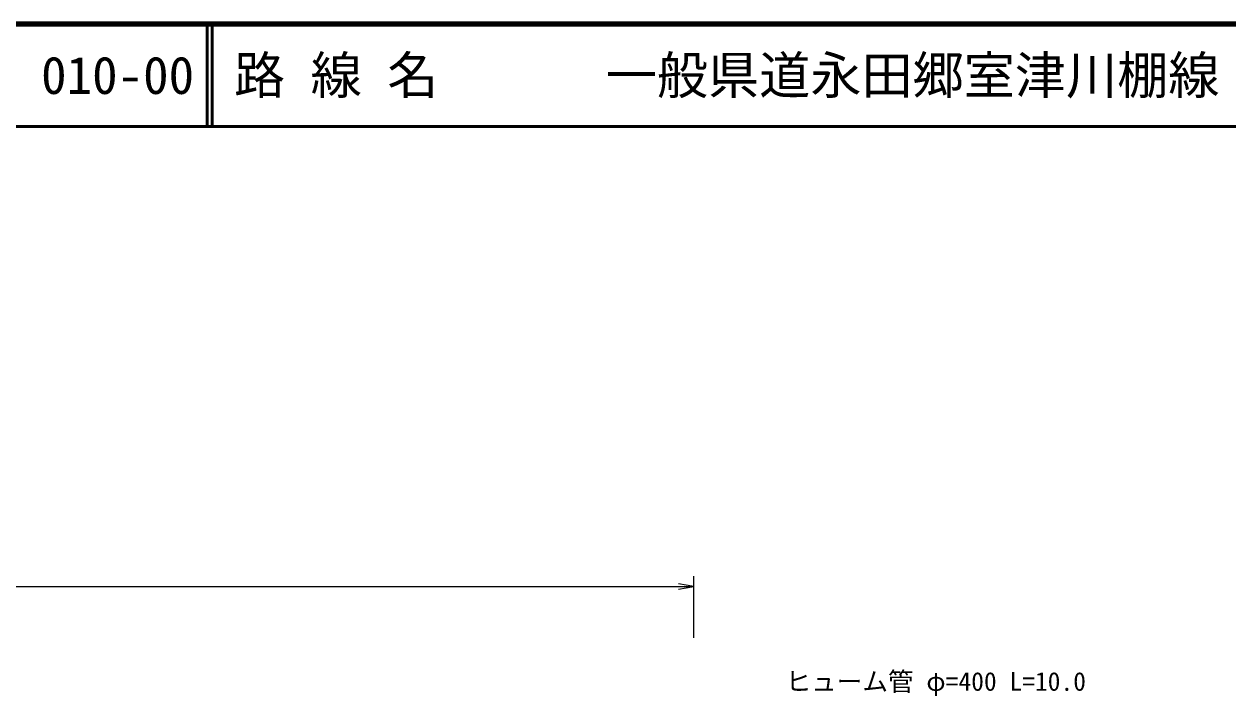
# Model space of a CAD drawing. Units: millimetres, scale not verified. Extents: x 40000 to 680000, y 20000 to 380000.
# Drawn here: x 159858 to 277569, y 314304 to 380000 of the extents above; entities that cross this region are included whole.
import ezdxf
from ezdxf.enums import TextEntityAlignment as Align

# ---------------------------------------------------------------- set-up
doc = ezdxf.new("R2010")
doc.units = ezdxf.units.MM
doc.header["$LTSCALE"] = 1000
for name, color, linetype, lineweight in [('M-STR-HTXT', 7, 'Continuous', 13), ('M-TTL', 2, 'Continuous', 140), ('M-TTL-LINE', 7, 'Continuous', 50)]:
    doc.layers.add(name, color=color, linetype=linetype, lineweight=lineweight)
doc.layers.add('M-TTL-TXT', color=7, linetype='Continuous')
doc.styles.add('ＭＳ ゴシック', font='')
doc.styles.get('ＭＳ ゴシック').set_extended_font_data('MS Gothic')

# ---------------------------------------------------------------- blocks, each defined once
blk = doc.blocks.new('open_arrow')
at = {"color": 0, "linetype": 'Continuous', "lineweight": -2}
blk.add_lwpolyline([(7.5, 1.25), (0, 0), (7.5, -1.25)], dxfattribs=at)

msp = doc.modelspace()

# ---------------------------------------------------------------- linework, layer by layer
at = {"layer": 'M-STR-HTXT'}
for p, q in [((71683, 325000), (225356, 325000)), ((225356, 320000), (225356, 326000))]:
    msp.add_line(p, q, dxfattribs=at)
at = {"layer": 'M-TTL'}
msp.add_line((680000, 380000), (40000, 380000), dxfattribs=at)
at = {"layer": 'M-TTL-LINE'}
for p, q in [((177750, 380000), (177750, 370000)), ((178250, 380000), (178250, 370000)), ((40000, 370000), (680000, 370000))]:
    msp.add_line(p, q, dxfattribs=at)

# ---------------------------------------------------------------- block references
at = {"layer": 'M-STR-HTXT', "xscale": 200, "yscale": 200, "rotation": 180}
msp.add_blockref('open_arrow', (225356, 325000), dxfattribs=at)

# ---------------------------------------------------------------- texts
at = {"layer": 'M-STR-HTXT', "style": 'ＭＳ ゴシック'}
msp.add_text('ヒューム管 φ=400 L=10.0', height=1833, dxfattribs=at).set_placement((249007, 315719), align=Align.MIDDLE_CENTER)
at = {"layer": 'M-TTL-TXT', "style": 'ＭＳ ゴシック'}
for s, p in [('010-00', (161521, 375000)), ('路 線 名', (180380, 375000)), ('一般県道永田郷室津川棚線', (216734, 375000))]:
    msp.add_text(s, height=3666, dxfattribs=at).set_placement(p, align=Align.MIDDLE_LEFT)

doc.saveas('drawing.dxf')
